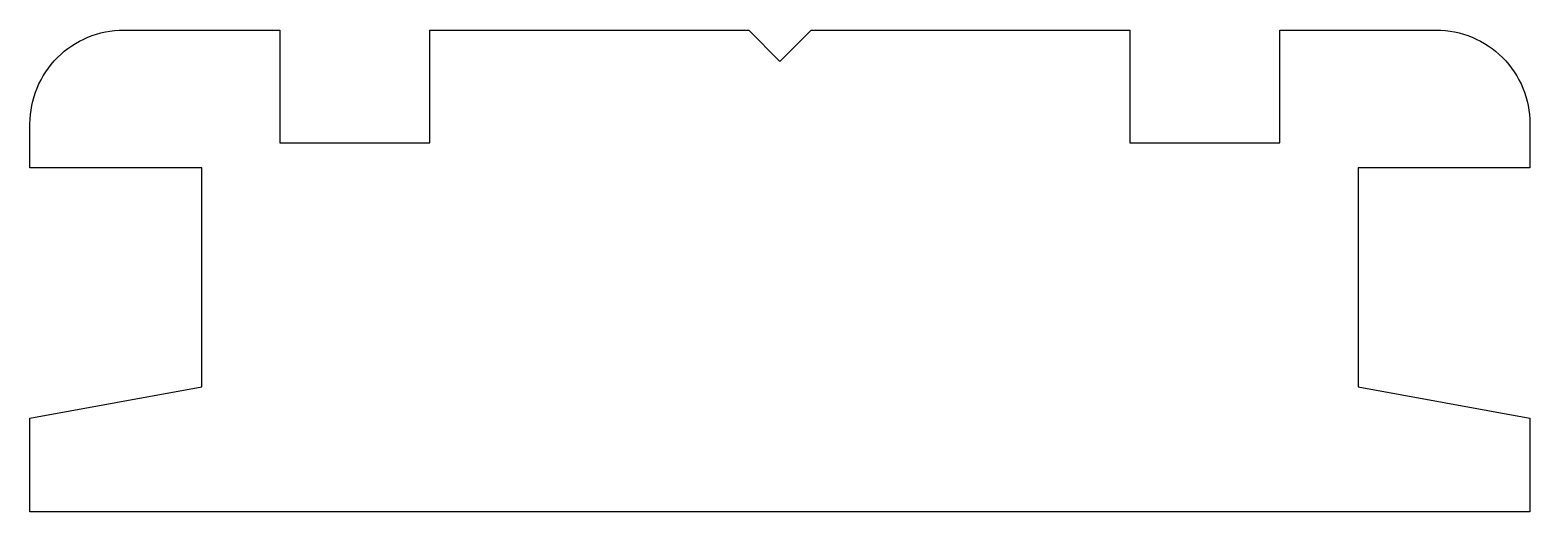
# Model space of a CAD drawing. Extents: x 172.5 to 196.5, y 237 to 244.7.
import ezdxf

# ---------------------------------------------------------------- set-up
doc = ezdxf.new("R2010")
doc.units = 0
doc.layers.get('0').update_dxf_attribs({"linetype": 'CONTINUOUS'})

msp = doc.modelspace()

# ---------------------------------------------------------------- linework, layer by layer
msp.add_lwpolyline([(193.742, 238.989), (196.492, 238.489), (196.492, 236.989), (172.492, 236.989), (172.492, 238.489), (175.242, 238.989), (175.242, 242.489), (172.492, 242.489), (172.492, 243.189, -0.414214), (173.992, 244.689), (176.492, 244.689), (176.492, 242.889), (178.892, 242.889), (178.892, 244.689), (183.992, 244.689), (184.492, 244.189), (184.992, 244.689), (190.092, 244.689), (190.092, 242.889), (192.492, 242.889), (192.492, 244.689), (194.992, 244.689, -0.414214), (196.492, 243.189), (196.492, 242.489), (193.742, 242.489)], format="xyb", close=True)

doc.saveas('drawing.dxf')
